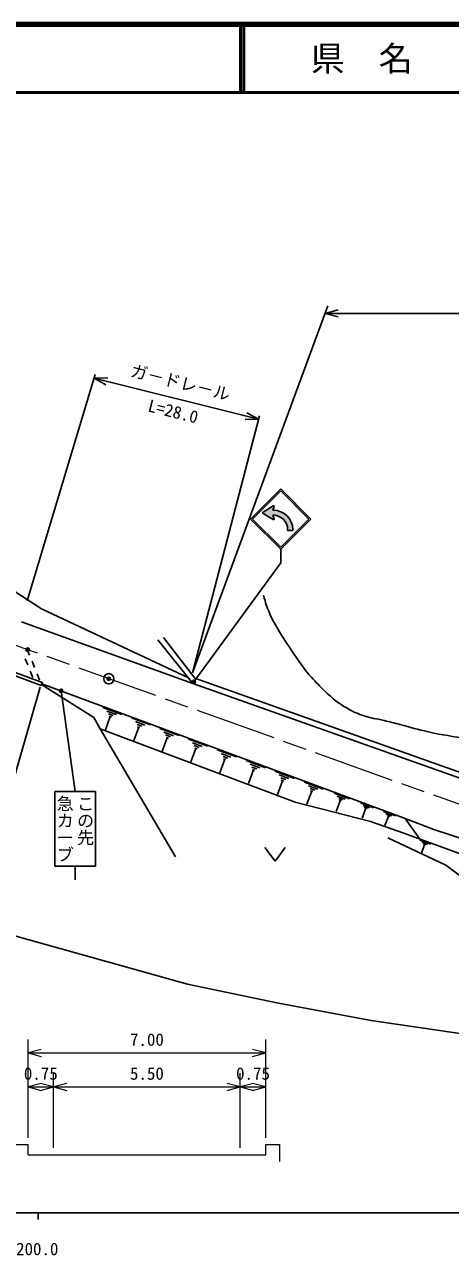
# Model space of a CAD drawing. Units: millimetres at full size, sheet at 1:1000, with parts at other scales. Extents: x 40000 to 680000, y 20000 to 380000.
# Drawn here: x 265983 to 328681, y 198715 to 380000 of the extents above; entities that cross this region are included whole.
import ezdxf
from ezdxf.enums import TextEntityAlignment as Align

# ---------------------------------------------------------------- set-up
doc = ezdxf.new("R2010")
doc.units = ezdxf.units.MM
doc.header["$LTSCALE"] = 1000
doc.header["$PDMODE"] = 32
doc.header["$PDSIZE"] = 500
doc.linetypes.add('CHAIN', pattern=[18.5, 12, -1.5, 3.5, -1.5])
for name, color, linetype, lineweight in [('M-BGD', 7, 'Continuous', 25), ('M-BMK', 2, 'CHAIN', 13), ('M-BMK-SRVR', 3, 'Continuous', 25), ('M-STR-HTXT', 7, 'Continuous', 13), ('M-STR-STRC', 7, 'Continuous', 25), ('M-TTL', 2, 'Continuous', 140), ('M-TTL-BAND', 7, 'Continuous', 25), ('M-TTL-LINE', 7, 'Continuous', 50)]:
    doc.layers.add(name, color=color, linetype=linetype, lineweight=lineweight)
doc.layers.add('M-OTRS', color=6, linetype='Continuous')
doc.layers.add('M-TTL-TXT', color=7, linetype='Continuous')
doc.styles.add('@ＭＳ ゴシック', font='')
doc.styles.add('ＭＳ ゴシック', font='')
doc.styles.get('@ＭＳ ゴシック').set_extended_font_data('@MS Gothic')
doc.styles.get('ＭＳ ゴシック').set_extended_font_data('MS Gothic')

msp = doc.modelspace()

# ---------------------------------------------------------------- hatches: boundary and pattern name
at = {"layer": 'M-STR-STRC'}
msp.add_hatch(color=256, dxfattribs=at).paths.add_polyline_path([(302617, 308476), (302527, 308476), (302708, 309029, 0.69923), (302597, 309116), (300955, 308101), (302597, 307086, 0.69923), (302708, 307173), (302527, 307726), (302617, 307726, -0.41421), (304716, 305627), (304716, 305468), (305465, 305468), (305465, 305627, 0.41421)])

# ---------------------------------------------------------------- linework, layer by layer
at = {"layer": 'M-BGD'}
for p, q in [((310628, 338558), (290718, 284524)), ((312153, 337971), (310221, 337453)), ((391697, 337453), (310221, 337453)), ((310221, 337453), (312153, 336935)), ((290769, 282959), (285621, 289362)), ((291037, 283713), (286411, 289740)), ((266060, 286605), (266433, 285677)), ((266332, 288074), (266705, 287146)), ((266806, 284749), (267179, 283821)), ((267078, 286218), (267451, 285290)), ((267823, 284362), (268196, 283435)), ((322022, 263073), (268535, 282923)), ((277512, 279432), (280299, 278398)), ((278595, 278079), (277871, 276128)), ((278106, 278895), (279499, 278378)), ((278350, 278487), (279047, 278228)), ((278421, 278143), (278769, 278014)), ((281698, 277879), (284499, 276839)), ((282786, 276518), (282059, 274558)), ((282294, 277339), (283695, 276819)), ((282540, 276928), (283240, 276669)), ((282611, 276583), (282961, 276453)), ((285898, 276320), (288714, 275275)), ((286497, 275777), (287905, 275254)), ((286992, 274952), (286261, 272981)), ((286745, 275365), (287449, 275103)), ((286816, 275018), (287168, 274887)), ((290113, 274756), (292944, 273705)), ((290715, 274210), (292131, 273684)), ((290964, 273795), (291672, 273533)), ((291213, 273381), (290477, 271399)), ((291036, 273447), (291390, 273315)), ((294342, 273186), (297189, 272130)), ((294948, 272637), (296371, 272109)), ((295199, 272220), (295910, 271956)), ((295449, 271804), (294709, 269812)), ((295271, 271870), (295627, 271738)), ((298587, 271610), (301449, 270549)), ((299699, 270221), (298956, 268218)), ((299196, 271059), (300627, 270528)), ((299448, 270640), (300163, 270374)), ((299521, 270287), (299878, 270155)), ((302847, 270029), (305724, 268962)), ((303965, 268633), (303218, 266619)), ((303460, 269475), (304898, 268941)), ((303712, 269054), (304431, 268787)), ((303785, 268700), (304145, 268566)), ((307210, 268410), (309926, 267402)), ((308266, 267091), (307560, 265190)), ((307788, 267887), (309146, 267383)), ((308027, 267489), (308706, 267237)), ((308096, 267154), (308435, 267028)), ((311545, 266801), (313836, 265951)), ((312436, 265689), (311840, 264086)), ((312033, 266360), (313178, 265935)), ((312234, 266025), (312807, 265812)), ((312292, 265742), (312579, 265636)), ((315433, 265359), (317342, 264650)), ((315839, 264991), (316794, 264636)), ((316007, 264711), (316484, 264534)), ((316175, 264432), (315679, 263096)), ((316056, 264476), (316294, 264387)), ((318827, 264099), (320578, 263449)), ((319508, 263249), (319053, 262023)), ((319200, 263761), (320075, 263436)), ((319354, 263505), (319791, 263343)), ((319398, 263289), (319617, 263208)), ((324196, 259875), (325825, 259278)), ((324543, 259562), (325358, 259264)), ((324687, 259325), (325095, 259176)), ((301365, 258792), (302865, 256792)), ((302865, 256792), (304365, 258792)), ((324831, 259087), (324414, 257947)), ((324730, 259125), (324933, 259050))]:
    msp.add_line(p, q, dxfattribs=at)
for points in [[(290093, 283800), (268462, 293961), (261713, 298311)], [(409410, 281697), (410492, 279136), (405613, 277031), (382534, 262532), (379277, 261854), (374645, 261325), (370987, 260995), (366785, 260920), (362840, 261013), (358713, 261333), (354365, 261905), (349511, 262836), (343762, 264308), (338825, 265894), (290769, 282959), (265547, 292052)], [(408912, 281592), (409838, 279398), (405379, 277475), (382344, 263004), (379197, 262348), (374594, 261822), (371651, 261557), (366787, 261470), (362868, 261562), (359708, 261808), (355302, 262387), (349653, 263471), (344507, 264791), (342425, 265465), (291037, 283713)], [(288203, 257413), (277119, 276251), (276157, 277941), (268488, 282797)], [(457147, 282368), (409857, 264478), (396432, 259790), (385175, 256279), (375185, 253275), (371955, 250111), (358367, 250949), (347872, 252105), (339274, 254516), (321805, 260918)], [(321805, 260918), (316900, 262626), (305804, 265489), (277119, 276251)], [(375185, 253275), (372198, 252939), (366521, 252927), (361339, 253190), (356005, 253675), (350945, 254561), (345418, 255858), (334192, 258849), (326247, 261439), (322022, 263073), (324200, 260040)], [(330591, 247929), (333345, 252202), (328031, 256171), (319480, 260205)]]:
    msp.add_lwpolyline(points, dxfattribs=at)
msp.add_lwpolyline([(239108, 294053), (268591, 283073), (268434, 282651), (238951, 293631)], close=True, dxfattribs=at)
msp.add_open_spline([(383716, 271011), (381173, 270537), (380466, 270400), (378365, 270136), (376427, 269893), (375339, 269730), (373386, 269673), (369892, 269571), (367929, 269711), (364442, 269961), (360438, 270248), (358205, 270538), (354220, 271028), (350897, 271437), (349048, 271756), (345735, 272237), (342654, 272685), (340915, 272852), (337850, 273401), (335228, 273870), (333785, 274267), (331171, 274778), (328946, 275214), (327671, 275313), (325460, 275816), (323801, 276194), (322890, 276481), (321243, 276906), (320335, 277140), (319830, 277283), (318919, 277505), (317719, 277798), (317002, 277808), (315839, 278222), (314498, 278699), (313784, 279094), (312581, 279855), (311816, 280340), (311440, 280692), (310764, 281295), (310119, 281870), (309787, 282225), (309190, 282850), (308470, 283603), (308046, 284010), (307402, 284828), (306711, 285704), (306376, 286233), (305747, 287154), (304857, 288457), (304348, 289181), (303540, 290536), (302902, 291606), (302511, 292197), (302030, 293347), (301618, 294332), (301499, 294721), (301165, 295942)], degree=3, knots=[0, 0, 0, 0, 1, 1, 1, 2, 2, 2, 3, 3, 3, 4, 4, 4, 5, 5, 5, 6, 6, 6, 7, 7, 7, 8, 8, 8, 9, 9, 9, 10, 10, 10, 11, 11, 11, 12, 12, 12, 13, 13, 13, 14, 14, 14, 15, 15, 15, 16, 16, 16, 17, 17, 17, 18, 18, 18, 19, 19, 19, 19], dxfattribs=at)
msp.add_point((266433, 287932), dxfattribs=at)
msp.add_point((266433, 287932), dxfattribs=at)
at = {"layer": 'M-BMK'}
msp.add_lwpolyline([(337547, 262445), (266433, 287932), (238664, 297887), (174590, 320744)], dxfattribs=at)
at = {"layer": 'M-BMK-SRVR'}
msp.add_circle((278379, 283650), 750, dxfattribs=at)
msp.add_point((278379, 283650), dxfattribs=at)
at = {"layer": 'M-OTRS'}
msp.add_point((266433, 287932), dxfattribs=at)
at = {"layer": 'M-STR-HTXT'}
for p, q in [((266494, 216035), (266494, 230535)), ((301494, 216035), (301494, 230535)), ((268426, 229053), (266494, 228535)), ((266494, 228535), (301494, 228535)), ((266494, 228535), (268426, 228017)), ((301494, 228535), (299562, 229053)), ((299562, 228017), (301494, 228535)), ((270244, 214535), (270244, 225535)), ((297744, 214535), (297744, 225535)), ((268426, 224053), (266494, 223535)), ((266494, 223535), (270244, 223535)), ((266494, 223535), (268426, 223017)), ((270244, 223535), (268312, 224053)), ((268312, 223017), (270244, 223535)), ((272176, 224053), (270244, 223535)), ((270244, 223535), (297744, 223535)), ((270244, 223535), (272176, 223017)), ((297744, 223535), (295812, 224053)), ((295812, 223017), (297744, 223535)), ((299676, 224053), (297744, 223535)), ((297744, 223535), (301494, 223535)), ((297744, 223535), (299676, 223017)), ((301494, 223535), (299562, 224053)), ((299562, 223017), (301494, 223535)), ((264494, 215035), (266494, 215035)), ((266494, 213535), (266494, 215035)), ((301494, 213535), (301494, 215035)), ((301494, 215035), (303494, 215035)), ((303494, 215035), (303494, 212535)), ((266494, 213535), (270244, 213535)), ((270244, 213535), (297744, 213535)), ((297744, 213535), (301494, 213535))]:
    msp.add_line(p, q, dxfattribs=at)
at = {"layer": 'M-STR-STRC'}
for p, q in [((276374, 328452), (266341, 295147)), ((278213, 327954), (276214, 327920)), ((300443, 321869), (276214, 327920)), ((276214, 327920), (277962, 326950)), ((300443, 321869), (298694, 322839)), ((290718, 284524), (300574, 322371)), ((298443, 321835), (300443, 321869)), ((299239, 307170), (303694, 311625)), ((299557, 307170), (303694, 311307)), ((303694, 311625), (308149, 307170)), ((303694, 311307), (307831, 307170)), ((300955, 308101), (302597, 309116)), ((302708, 309029), (302527, 308476)), ((302527, 308476), (302617, 308476)), ((302527, 308476), (302772, 308476)), ((303694, 302715), (299239, 307170)), ((303694, 303033), (299557, 307170)), ((300955, 308101), (302597, 307086)), ((302708, 307173), (302527, 307726)), ((302527, 307726), (302617, 307726)), ((302527, 307726), (302772, 307726)), ((308149, 307170), (303694, 302715)), ((307831, 307170), (303694, 303033)), ((304716, 305627), (304716, 305468)), ((304716, 305468), (305465, 305468)), ((305465, 305627), (305465, 305468)), ((303694, 302715), (303694, 300715)), ((290916, 283191), (303694, 300715)), ((258066, 246960), (268260, 282399)), ((271348, 281880), (273431, 267025)), ((270431, 267025), (270431, 256025)), ((270431, 267025), (276431, 267025)), ((276431, 267025), (276431, 256025)), ((270431, 256025), (276431, 256025)), ((273431, 256025), (273431, 254025)), ((258228, 247521), (289984, 238662))]:
    msp.add_line(p, q, dxfattribs=at)
msp.add_lwpolyline([(433885, 243455), (426633, 240985), (415427, 237621), (397481, 232989), (374040, 228515), (344840, 229226), (317007, 233334), (303373, 235886), (289984, 238662)], dxfattribs=at)
for centre, radius in [((290916, 283191), 250), ((290916, 283191), 200), ((290916, 283191), 150), ((290916, 283191), 100), ((290916, 283191), 50), ((290916, 283191), 20), ((271348, 281880), 150), ((271348, 281880), 120), ((271348, 281880), 90), ((271348, 281880), 60), ((271348, 281880), 30)]:
    msp.add_circle(centre, radius, dxfattribs=at)
for centre, radius, start, end in [((302637, 309052), 75, 341.86349, 121.71277), ((302617, 305627), 2848, 0, 90), ((302637, 307150), 75, 238.28723, 18.13651), ((302617, 305627), 2099, 0, 90)]:
    msp.add_arc(centre, radius, start, end, dxfattribs=at)
for p in [(290916, 283191), (271348, 281880)]:
    msp.add_point(p, dxfattribs=at)
at = {"layer": 'M-TTL'}
msp.add_line((680000, 380000), (40000, 380000), dxfattribs=at)
at = {"layer": 'M-TTL-BAND'}
for p, q in [((40000, 205000), (579000, 205000)), ((268000, 205000), (268000, 204000))]:
    msp.add_line(p, q, dxfattribs=at)
at = {"layer": 'M-TTL-LINE'}
for p, q in [((297750, 380000), (297750, 370000)), ((298250, 380000), (298250, 370000)), ((40000, 370000), (680000, 370000))]:
    msp.add_line(p, q, dxfattribs=at)

# ---------------------------------------------------------------- texts
at = {"layer": 'M-STR-HTXT', "style": 'ＭＳ ゴシック'}
for s, p in [('7.00', (283994, 229035)), ('0.75', (268369, 224035)), ('5.50', (283994, 224035)), ('0.75', (299619, 224035))]:
    msp.add_text(s, height=1833, dxfattribs=at).set_placement(p, align=Align.BOTTOM_CENTER)
at = {"layer": 'M-STR-STRC', "style": 'ＭＳ ゴシック'}
msp.add_text('ガ－ドレ－ル', height=1833, rotation=345.978, dxfattribs=at).set_placement((288571, 325865), align=Align.BOTTOM_CENTER)
at = {"layer": 'M-STR-STRC', "style": '@ＭＳ ゴシック'}
msp.add_text('L=28.0', height=1833, rotation=345.978, dxfattribs=at).set_placement((288086, 323924), align=Align.TOP_CENTER)
for s, p in [('急カーブ', (271931, 266525)), ('この先', (274931, 266525))]:
    msp.add_text(s, height=1833, rotation=270, dxfattribs=at).set_placement(p, align=Align.MIDDLE_LEFT)
at = {"layer": 'M-TTL-BAND', "style": 'ＭＳ ゴシック'}
msp.add_text('200.0', height=1833, dxfattribs=at).set_placement((267844, 198195), align=Align.BOTTOM_CENTER)
at = {"layer": 'M-TTL-TXT', "style": 'ＭＳ ゴシック'}
msp.add_text('県\u3000名', height=3666, dxfattribs=at).set_placement((315625, 375000), align=Align.MIDDLE_CENTER)

doc.saveas('drawing.dxf')
